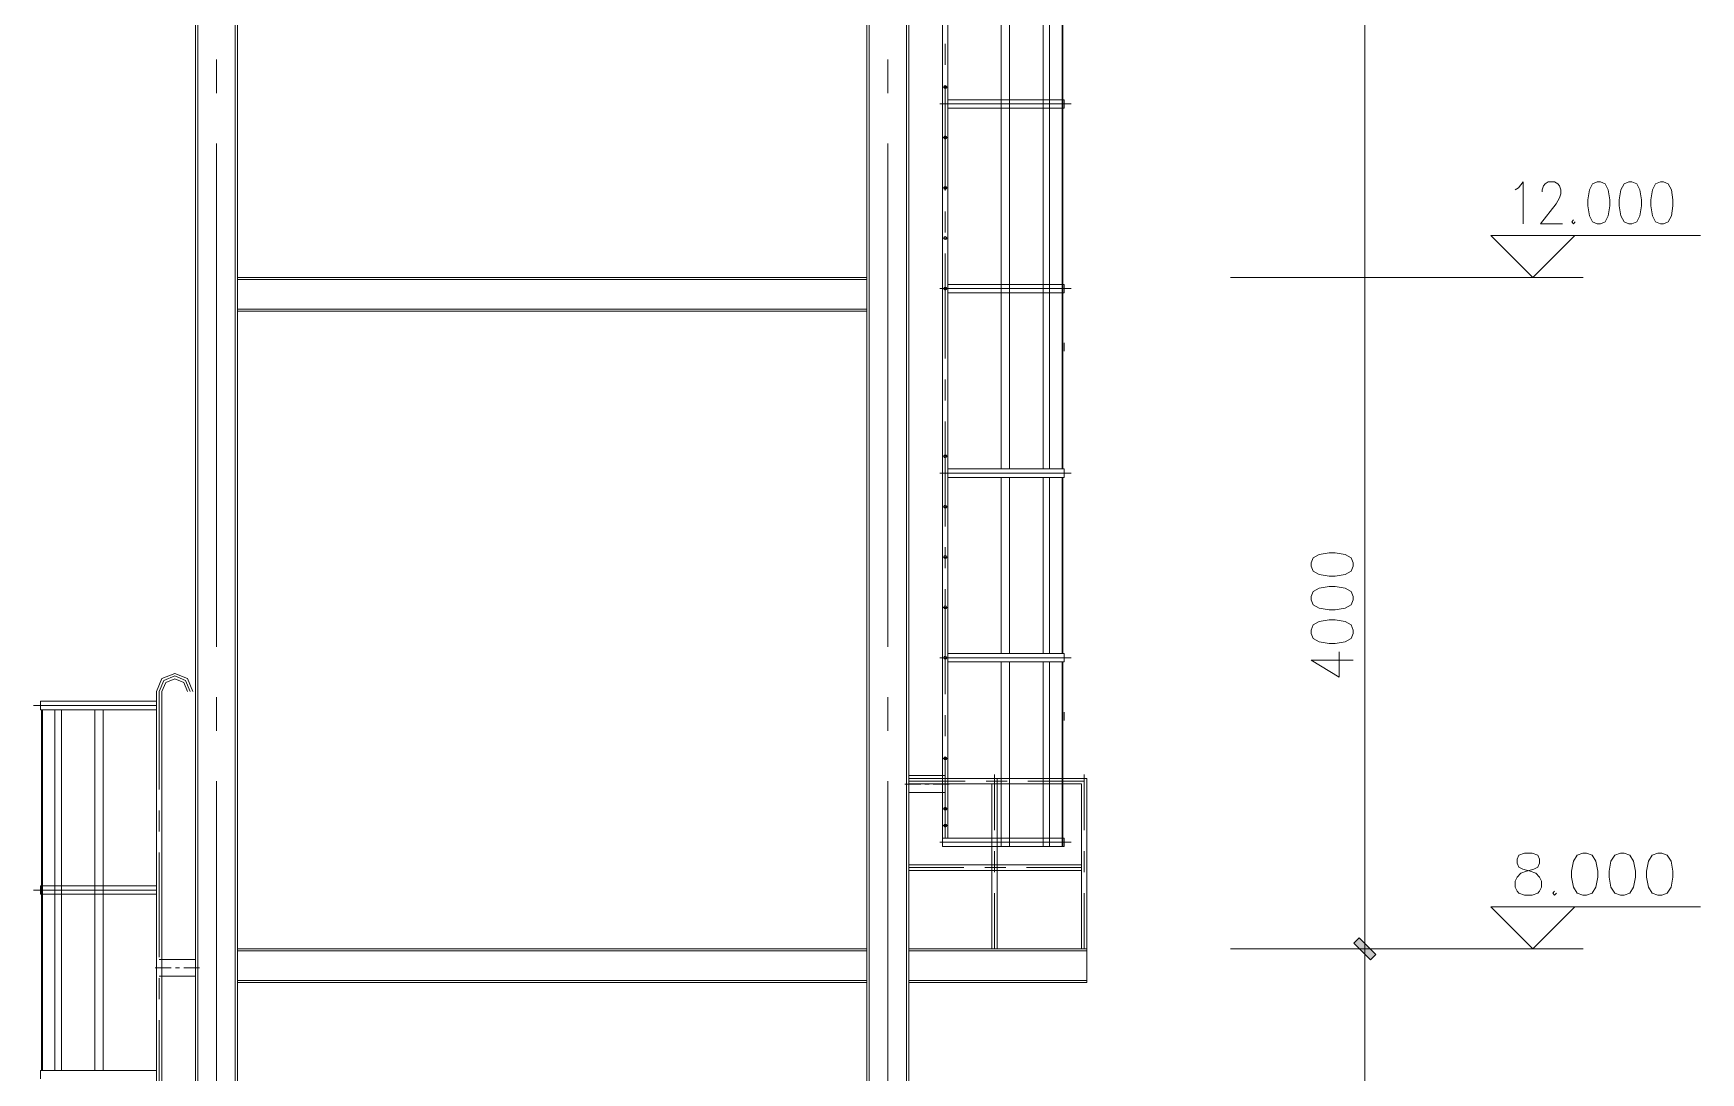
# Model space of a CAD drawing. Header units: millimetres. Extents: x 0 to 586, y 0 to 414.
# Drawn here: x 426.8 to 524.7, y 286.6 to 347.7 of the extents above; entities that cross this region are included whole.
import ezdxf

# ---------------------------------------------------------------- set-up
doc = ezdxf.new("R2010")
doc.units = ezdxf.units.MM

msp = doc.modelspace()

# ---------------------------------------------------------------- hatches: boundary and pattern name
h = msp.add_hatch(color=0)
h.dxf.hatch_style = 2
h.paths.add_polyline_path([(504.366389, 294.213139), (504.680361, 294.523583), (505.668139, 293.539333), (505.354167, 293.225361)])
h = msp.add_hatch(color=0)
h.dxf.hatch_style = 2
h.paths.add_polyline_path([(504.366389, 294.213139), (504.680361, 294.523583), (505.668139, 293.539333), (505.354167, 293.225361)])

# ---------------------------------------------------------------- linework, layer by layer
at = {"color": 0, "lineweight": 0}
for points in [[(480.208167, 382.61925), (480.208167, 299.889333)], [(480.522139, 382.626306), (480.522139, 300.383222)], [(436.333194, 215.003944), (436.333194, 373.22125)], [(436.474306, 215.003944), (436.474306, 373.22125)], [(438.661528, 215.003944), (438.661528, 373.22125)], [(438.799111, 215.003944), (438.799111, 373.22125)], [(475.770222, 215.003944), (475.770222, 373.22125)], [(475.907806, 215.003944), (475.907806, 373.22125)], [(478.098556, 215.003944), (478.098556, 373.22125)], [(478.236139, 215.003944), (478.236139, 373.22125)], [(505.019028, 293.874472), (505.019028, 372.748528)], [(483.64775, 322.072), (483.64775, 371.859528)], [(484.141639, 322.072), (484.141639, 371.859528)], [(486.113667, 322.072), (486.113667, 371.859528)], [(486.501722, 322.072), (486.501722, 371.859528)], [(487.228444, 322.072), (487.228444, 371.859528)], [(487.284889, 322.072), (487.284889, 371.859528)], [(480.366917, 347.045139), (480.366917, 345.813944)], [(437.567917, 344.155889), (437.567917, 346.127917)], [(477.004944, 344.155889), (477.004944, 346.127917)], [(480.197583, 344.501611), (480.532722, 344.501611)], [(480.366917, 344.58275), (480.366917, 338.419722)], [(480.522139, 343.760778), (487.344861, 343.760778)], [(487.344861, 343.760778), (487.344861, 343.270417)], [(480.06, 343.513833), (487.761139, 343.513833)], [(480.522139, 343.270417), (487.344861, 343.270417)], [(483.64775, 332.916389), (483.64775, 343.270417)], [(484.141639, 332.916389), (484.141639, 343.270417)], [(486.113667, 332.916389), (486.113667, 343.270417)], [(486.501722, 332.916389), (486.501722, 343.270417)], [(487.228444, 332.916389), (487.228444, 343.270417)], [(487.284889, 332.916389), (487.284889, 343.270417)], [(437.567917, 311.622722), (437.567917, 341.199611)], [(477.004944, 311.622722), (477.004944, 341.199611)], [(480.197583, 341.545333), (480.532722, 341.545333)], [(513.842, 338.462056), (514.028972, 338.578472), (514.304139, 338.93125), (514.304139, 336.465333)], [(515.418917, 338.345639), (515.418917, 338.462056), (515.510639, 338.698417), (515.602361, 338.814833), (515.789333, 338.93125), (516.15975, 338.93125), (516.343194, 338.814833), (516.438444, 338.698417), (516.530167, 338.462056), (516.530167, 338.229222), (516.438444, 337.992861), (516.251472, 337.640083), (515.323667, 336.465333), (516.621889, 336.465333)], [(480.197583, 338.585528), (480.532722, 338.585528)], [(480.366917, 337.188528), (480.366917, 335.953806)], [(517.271, 336.701694), (517.179278, 336.585278), (517.271, 336.465333), (517.362722, 336.585278)], [(480.197583, 335.62925), (480.532722, 335.62925)], [(514.875639, 333.3115), (512.41325, 335.777417)], [(512.41325, 335.777417), (524.735778, 335.777417)], [(514.875639, 333.3115), (517.341556, 335.777417)], [(480.366917, 334.722611), (480.366917, 328.559583)], [(438.799111, 333.3115), (475.770222, 333.3115)], [(438.799111, 333.195083), (475.770222, 333.195083)], [(497.130917, 333.3115), (506.991056, 333.3115)], [(517.835444, 333.3115), (502.553111, 333.3115)], [(480.06, 332.669444), (487.761139, 332.669444)], [(480.197583, 332.669444), (480.532722, 332.669444)], [(480.522139, 332.916389), (487.344861, 332.916389)], [(480.522139, 332.4225), (487.344861, 332.4225)], [(487.344861, 332.916389), (487.344861, 332.4225)], [(438.799111, 331.459417), (475.770222, 331.459417)], [(438.799111, 331.339472), (475.770222, 331.339472)], [(487.344861, 328.989972), (487.344861, 329.480333)], [(480.366917, 327.328389), (480.366917, 326.097194)], [(480.366917, 324.862472), (480.366917, 318.699444)], [(480.197583, 322.812833), (480.532722, 322.812833)], [(480.06, 321.825056), (487.761139, 321.825056)], [(480.522139, 322.072), (487.344861, 322.072)], [(480.522139, 321.578111), (487.344861, 321.578111)], [(483.64775, 311.227611), (483.64775, 321.578111)], [(484.141639, 311.227611), (484.141639, 321.578111)], [(486.113667, 311.227611), (486.113667, 321.578111)], [(486.501722, 311.227611), (486.501722, 321.578111)], [(487.228444, 311.227611), (487.228444, 321.578111)], [(487.284889, 311.227611), (487.284889, 321.578111)], [(487.344861, 322.072), (487.344861, 321.578111)], [(480.197583, 319.853028), (480.532722, 319.853028)], [(480.366917, 317.46825), (480.366917, 316.237056)], [(480.197583, 316.89675), (480.532722, 316.89675)], [(480.366917, 315.002333), (480.366917, 308.842833)], [(480.197583, 313.936944), (480.532722, 313.936944)], [(480.06, 310.980667), (487.761139, 310.980667)], [(480.197583, 310.980667), (480.532722, 310.980667)], [(480.522139, 311.227611), (487.344861, 311.227611)], [(480.522139, 310.733722), (487.344861, 310.733722)], [(483.64775, 300.383222), (483.64775, 310.733722)], [(484.141639, 300.383222), (484.141639, 310.733722)], [(486.113667, 300.383222), (486.113667, 310.733722)], [(486.501722, 300.383222), (486.501722, 310.733722)], [(487.228444, 300.383222), (487.228444, 310.733722)], [(487.284889, 300.383222), (487.284889, 310.733722)], [(487.344861, 311.227611), (487.344861, 310.733722)], [(501.861667, 310.8325), (503.505611, 309.84825), (503.505611, 311.326389)], [(501.861667, 310.8325), (504.327583, 310.8325)], [(436.177972, 308.998056), (435.864, 309.753), (435.112583, 310.063444), (434.361167, 309.753), (434.047194, 308.998056)], [(436.019222, 308.998056), (435.754639, 309.640111), (435.112583, 309.908222), (434.470528, 309.640111), (434.205944, 308.998056)], [(435.860472, 308.998056), (435.64175, 309.53075), (435.112583, 309.749472), (434.583417, 309.53075), (434.364694, 308.998056)], [(434.047194, 308.998056), (434.047194, 215.003944)], [(434.205944, 308.998056), (434.205944, 303.237194)], [(434.364694, 308.998056), (434.364694, 261.687028)], [(437.567917, 306.690889), (437.567917, 308.662917)], [(477.004944, 306.690889), (477.004944, 308.662917)], [(434.047194, 308.172556), (426.811722, 308.172556)], [(434.047194, 308.4195), (427.224472, 308.4195)], [(427.224472, 307.925611), (427.224472, 308.4195)], [(434.047194, 307.925611), (427.224472, 307.925611)], [(427.284444, 286.727194), (427.284444, 307.925611)], [(427.344417, 286.727194), (427.344417, 307.925611)], [(428.067611, 286.727194), (428.067611, 307.925611)], [(428.459194, 286.727194), (428.459194, 307.925611)], [(430.431222, 286.727194), (430.431222, 307.925611)], [(430.921583, 286.727194), (430.921583, 307.925611)], [(480.366917, 307.608111), (480.366917, 306.376917)], [(487.344861, 307.297667), (487.344861, 307.791556)], [(480.197583, 305.064583), (480.532722, 305.064583)], [(480.366917, 305.145722), (480.366917, 300.383222)], [(437.567917, 274.157722), (437.567917, 303.734611)], [(477.004944, 274.157722), (477.004944, 303.734611)], [(478.236139, 304.055639), (480.366917, 304.055639)], [(478.236139, 303.893361), (488.681889, 303.893361)], [(478.236139, 303.734611), (481.531083, 303.734611)], [(478.236139, 303.575861), (488.367917, 303.575861)], [(482.765806, 303.734611), (483.997, 303.734611)], [(483.111528, 293.874472), (483.111528, 303.575861)], [(483.26675, 300.841833), (483.26675, 304.115611)], [(483.4255, 293.874472), (483.4255, 303.893361)], [(485.228194, 303.734611), (488.523139, 303.734611)], [(488.367917, 293.874472), (488.367917, 303.575861)], [(488.523139, 300.841833), (488.523139, 304.115611)], [(488.681889, 293.874472), (488.681889, 303.893361)], [(477.99625, 303.56175), (478.927583, 303.56175)], [(478.236139, 303.067861), (480.366917, 303.067861)], [(479.174528, 303.56175), (479.421472, 303.56175)], [(479.664889, 303.56175), (480.596222, 303.56175)], [(434.205944, 302.006), (434.205944, 300.774806)], [(480.197583, 302.108306), (480.532722, 302.108306)], [(480.197583, 301.120528), (480.532722, 301.120528)], [(480.06, 300.136278), (487.761139, 300.136278)], [(480.116444, 300.136278), (487.761139, 300.136278)], [(480.208167, 300.383222), (487.344861, 300.383222)], [(480.208167, 299.889333), (487.344861, 299.889333)], [(480.522139, 300.383222), (487.344861, 300.383222)], [(480.522139, 299.889333), (487.344861, 299.889333)], [(483.64775, 300.383222), (483.64775, 299.889333)], [(484.141639, 300.383222), (484.141639, 299.889333)], [(486.113667, 300.383222), (486.113667, 299.889333)], [(486.501722, 300.383222), (486.501722, 299.889333)], [(487.228444, 300.383222), (487.228444, 299.889333)], [(487.284889, 300.383222), (487.284889, 299.889333)], [(487.344861, 300.383222), (487.344861, 299.889333)], [(487.344861, 300.383222), (487.344861, 299.889333)], [(434.205944, 299.540083), (434.205944, 293.380583)], [(478.236139, 298.806306), (488.367917, 298.806306)], [(483.26675, 298.379444), (483.26675, 299.610639)], [(488.523139, 298.379444), (488.523139, 299.610639)], [(478.236139, 298.647556), (481.453472, 298.647556)], [(478.236139, 298.488806), (488.367917, 298.488806)], [(482.684667, 298.647556), (483.919389, 298.647556)], [(485.150583, 298.647556), (488.367917, 298.647556)], [(434.047194, 297.324639), (426.811722, 297.324639)], [(434.047194, 297.571583), (427.224472, 297.571583)], [(427.224472, 297.081222), (427.224472, 297.571583)], [(434.047194, 297.081222), (427.224472, 297.081222)], [(483.26675, 293.874472), (483.26675, 297.144722)], [(488.523139, 293.874472), (488.523139, 297.144722)], [(516.15975, 297.264667), (516.046861, 297.14825), (516.15975, 297.031833), (516.269111, 297.14825)], [(514.875639, 293.874472), (512.41325, 296.340389)], [(512.41325, 296.340389), (524.735778, 296.340389)], [(514.875639, 293.874472), (517.341556, 296.340389)], [(438.799111, 293.874472), (438.799111, 291.902444)], [(438.799111, 293.874472), (438.799111, 291.902444)], [(438.799111, 293.874472), (475.770222, 293.874472)], [(478.236139, 293.874472), (488.681889, 293.874472)], [(488.681889, 293.874472), (488.681889, 291.902444)], [(497.130917, 293.874472), (506.991056, 293.874472)], [(497.130917, 293.874472), (506.991056, 293.874472)], [(517.835444, 293.874472), (502.553111, 293.874472)], [(505.019028, 254.437444), (505.019028, 293.874472)], [(436.333194, 293.253583), (434.205944, 293.253583)], [(438.799111, 293.758056), (475.770222, 293.758056)], [(478.236139, 293.758056), (488.681889, 293.758056)], [(434.904444, 292.759694), (433.973111, 292.759694)], [(436.333194, 292.265806), (434.205944, 292.265806)], [(434.205944, 292.145861), (434.205944, 290.914667)], [(435.398333, 292.759694), (435.151389, 292.759694)], [(436.573083, 292.759694), (435.645278, 292.759694)], [(438.799111, 292.022389), (475.770222, 292.022389)], [(438.799111, 291.902444), (475.770222, 291.902444)], [(478.236139, 292.022389), (488.681889, 292.022389)], [(478.236139, 291.902444), (488.681889, 291.902444)], [(434.205944, 289.679944), (434.205944, 283.520444)], [(434.047194, 286.727194), (427.224472, 286.727194)], [(427.224472, 286.233306), (427.224472, 286.727194)]]:
    msp.add_lwpolyline(points, dxfattribs=at)
for points in [[(480.278722, 344.501611), (480.303417, 344.565111), (480.366917, 344.589806), (480.426889, 344.565111), (480.455111, 344.501611), (480.426889, 344.438111), (480.366917, 344.413417), (480.303417, 344.438111)], [(480.278722, 341.545333), (480.303417, 341.605306), (480.366917, 341.633528), (480.426889, 341.605306), (480.455111, 341.545333), (480.426889, 341.481833), (480.366917, 341.453611), (480.303417, 341.481833)], [(518.660944, 338.93125), (518.38225, 338.814833), (518.198806, 338.462056), (518.103556, 337.876444), (518.103556, 337.523667), (518.198806, 336.938056), (518.38225, 336.585278), (518.660944, 336.465333), (518.847917, 336.465333), (519.123083, 336.585278), (519.310056, 336.938056), (519.401778, 337.523667), (519.401778, 337.876444), (519.310056, 338.462056), (519.123083, 338.814833), (518.847917, 338.93125)], [(520.513028, 338.93125), (520.237861, 338.814833), (520.050889, 338.462056), (519.959167, 337.876444), (519.959167, 337.523667), (520.050889, 336.938056), (520.237861, 336.585278), (520.513028, 336.465333), (520.7, 336.465333), (520.978694, 336.585278), (521.162139, 336.938056), (521.257389, 337.523667), (521.257389, 337.876444), (521.162139, 338.462056), (520.978694, 338.814833), (520.7, 338.93125)], [(522.368639, 338.93125), (522.089944, 338.814833), (521.902972, 338.462056), (521.81125, 337.876444), (521.81125, 337.523667), (521.902972, 336.938056), (522.089944, 336.585278), (522.368639, 336.465333), (522.552083, 336.465333), (522.830778, 336.585278), (523.01775, 336.938056), (523.109472, 337.523667), (523.109472, 337.876444), (523.01775, 338.462056), (522.830778, 338.814833), (522.552083, 338.93125)], [(480.278722, 338.585528), (480.303417, 338.649028), (480.366917, 338.673722), (480.426889, 338.649028), (480.455111, 338.585528), (480.426889, 338.522028), (480.366917, 338.497333), (480.303417, 338.522028)], [(480.278722, 335.62925), (480.303417, 335.689222), (480.366917, 335.717444), (480.426889, 335.689222), (480.455111, 335.62925), (480.426889, 335.56575), (480.366917, 335.541056), (480.303417, 335.56575)], [(480.278722, 332.669444), (480.303417, 332.732944), (480.366917, 332.757639), (480.426889, 332.732944), (480.455111, 332.669444), (480.426889, 332.609472), (480.366917, 332.58125), (480.303417, 332.609472)], [(480.278722, 322.812833), (480.303417, 322.872806), (480.366917, 322.901028), (480.426889, 322.872806), (480.455111, 322.812833), (480.426889, 322.749333), (480.366917, 322.721111), (480.303417, 322.749333)], [(480.278722, 319.853028), (480.303417, 319.916528), (480.366917, 319.941222), (480.426889, 319.916528), (480.455111, 319.853028), (480.426889, 319.789528), (480.366917, 319.764833), (480.303417, 319.789528)], [(480.278722, 316.89675), (480.303417, 316.96025), (480.366917, 316.984944), (480.426889, 316.96025), (480.455111, 316.89675), (480.426889, 316.83325), (480.366917, 316.808556), (480.303417, 316.83325)], [(501.861667, 316.353472), (501.981611, 316.057139), (502.330861, 315.863111), (502.92, 315.764333), (503.272778, 315.764333), (503.858389, 315.863111), (504.211167, 316.057139), (504.327583, 316.353472), (504.327583, 316.551028), (504.211167, 316.847361), (503.858389, 317.044917), (503.272778, 317.143694), (502.92, 317.143694), (502.330861, 317.044917), (501.981611, 316.847361), (501.861667, 316.551028)], [(501.861667, 314.381444), (501.981611, 314.085111), (502.330861, 313.891083), (502.92, 313.792306), (503.272778, 313.792306), (503.858389, 313.891083), (504.211167, 314.085111), (504.327583, 314.381444), (504.327583, 314.579), (504.211167, 314.875333), (503.858389, 315.072889), (503.272778, 315.171667), (502.92, 315.171667), (502.330861, 315.072889), (501.981611, 314.875333), (501.861667, 314.579)], [(480.278722, 313.936944), (480.303417, 314.000444), (480.366917, 314.025139), (480.426889, 314.000444), (480.455111, 313.936944), (480.426889, 313.876972), (480.366917, 313.84875), (480.303417, 313.876972)], [(501.861667, 312.409417), (501.981611, 312.116611), (502.330861, 311.919056), (502.92, 311.820278), (503.272778, 311.820278), (503.858389, 311.919056), (504.211167, 312.116611), (504.327583, 312.409417), (504.327583, 312.606972), (504.211167, 312.903306), (503.858389, 313.100861), (503.272778, 313.199639), (502.92, 313.199639), (502.330861, 313.100861), (501.981611, 312.903306), (501.861667, 312.606972)], [(480.278722, 310.980667), (480.303417, 311.044167), (480.366917, 311.068861), (480.426889, 311.044167), (480.455111, 310.980667), (480.426889, 310.917167), (480.366917, 310.892472), (480.303417, 310.917167)], [(480.278722, 305.064583), (480.303417, 305.128083), (480.366917, 305.152778), (480.426889, 305.128083), (480.455111, 305.064583), (480.426889, 305.001083), (480.366917, 304.976389), (480.303417, 305.001083)], [(480.278722, 302.108306), (480.303417, 302.168278), (480.366917, 302.1965), (480.426889, 302.168278), (480.455111, 302.108306), (480.426889, 302.044806), (480.366917, 302.020111), (480.303417, 302.044806)], [(480.278722, 301.120528), (480.303417, 301.184028), (480.366917, 301.208722), (480.426889, 301.184028), (480.455111, 301.120528), (480.426889, 301.057028), (480.366917, 301.032333), (480.303417, 301.057028)], [(514.392333, 299.494222), (514.06425, 299.377806), (513.951361, 299.141444), (513.951361, 298.908611), (514.06425, 298.67225), (514.282972, 298.555833), (514.723944, 298.439417), (515.055556, 298.323), (515.277806, 298.086639), (515.387167, 297.853806), (515.387167, 297.501028), (515.277806, 297.264667), (515.164917, 297.14825), (514.833306, 297.031833), (514.392333, 297.031833), (514.06425, 297.14825), (513.951361, 297.264667), (513.842, 297.501028), (513.842, 297.853806), (513.951361, 298.086639), (514.173611, 298.323), (514.505222, 298.439417), (514.946194, 298.555833), (515.164917, 298.67225), (515.277806, 298.908611), (515.277806, 299.141444), (515.164917, 299.377806), (514.833306, 299.494222)], [(517.814278, 299.494222), (517.482667, 299.377806), (517.260417, 299.025028), (517.151056, 298.439417), (517.151056, 298.086639), (517.260417, 297.501028), (517.482667, 297.14825), (517.814278, 297.031833), (518.033, 297.031833), (518.364611, 297.14825), (518.586861, 297.501028), (518.696222, 298.086639), (518.696222, 298.439417), (518.586861, 299.025028), (518.364611, 299.377806), (518.033, 299.494222)], [(520.019139, 299.494222), (519.687528, 299.377806), (519.468806, 299.025028), (519.359444, 298.439417), (519.359444, 298.086639), (519.468806, 297.501028), (519.687528, 297.14825), (520.019139, 297.031833), (520.241389, 297.031833), (520.573, 297.14825), (520.791722, 297.501028), (520.904611, 298.086639), (520.904611, 298.439417), (520.791722, 299.025028), (520.573, 299.377806), (520.241389, 299.494222)], [(522.227528, 299.494222), (521.895917, 299.377806), (521.673667, 299.025028), (521.564306, 298.439417), (521.564306, 298.086639), (521.673667, 297.501028), (521.895917, 297.14825), (522.227528, 297.031833), (522.44625, 297.031833), (522.777861, 297.14825), (523.000111, 297.501028), (523.109472, 298.086639), (523.109472, 298.439417), (523.000111, 299.025028), (522.777861, 299.377806), (522.44625, 299.494222)], [(504.366389, 294.213139), (504.680361, 294.523583), (505.668139, 293.539333), (505.354167, 293.225361)], [(504.366389, 294.213139), (504.680361, 294.523583), (505.668139, 293.539333), (505.354167, 293.225361)]]:
    msp.add_lwpolyline(points, close=True, dxfattribs=at)

doc.saveas('drawing.dxf')
